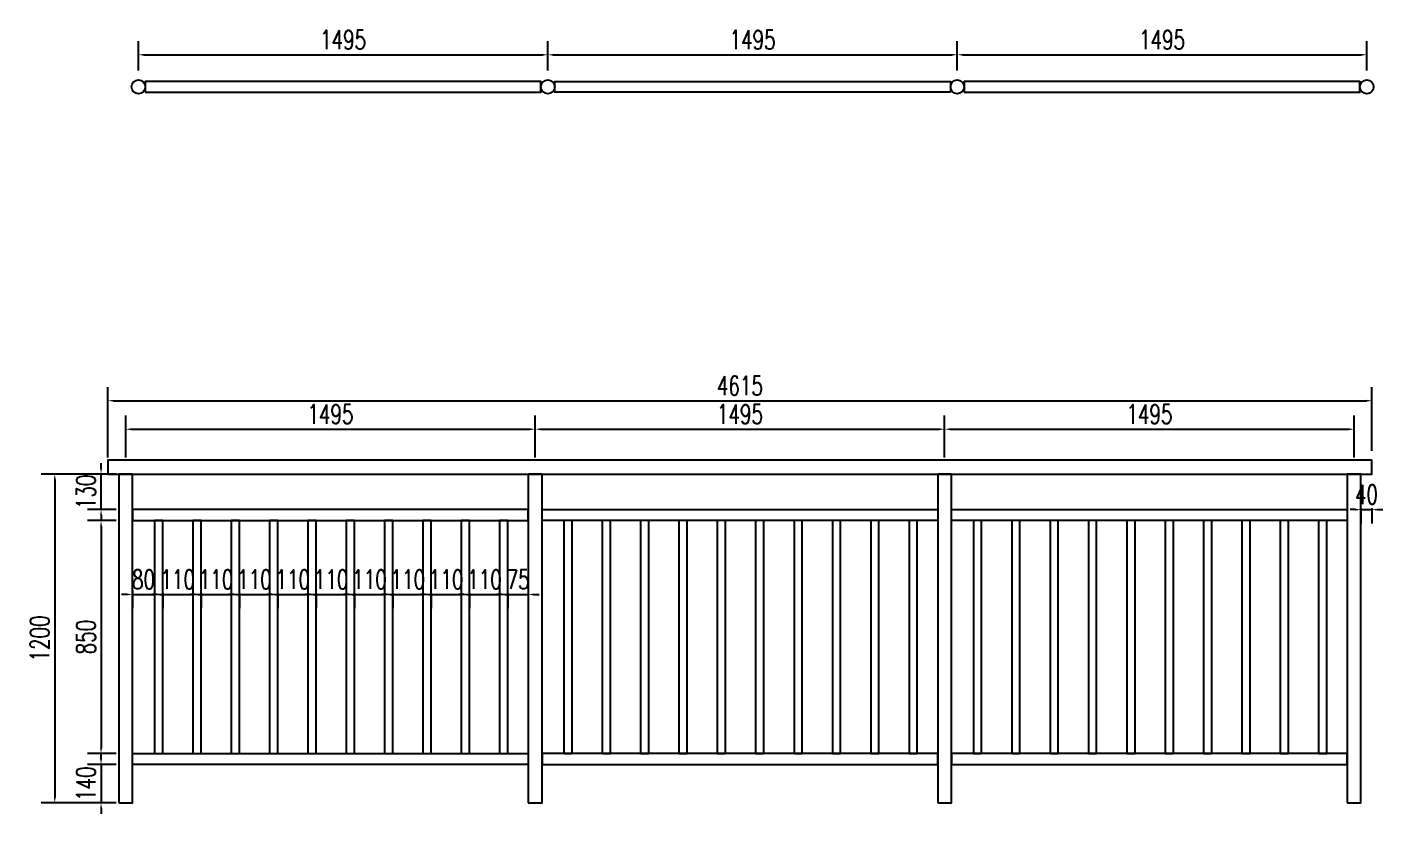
# Model space of a CAD drawing. Header units: millimetres. Extents: x -2430464 to 225692, y -180 to 1805330.
# Drawn here: x -1520941 to -1515991, y 614813 to 617683 of the extents above; entities that cross this region are included whole.
import ezdxf

# ---------------------------------------------------------------- set-up
doc = ezdxf.new("R2010")
doc.units = ezdxf.units.MM
doc.header["$LTSCALE"] = 1000
doc.layers.get('0').update_dxf_attribs({"linetype": 'CONTINUOUS'})
doc.layers.get('DEFPOINTS').update_dxf_attribs({"linetype": 'CONTINUOUS'})
for name, color, linetype in [('W-PLASTIC_RAILINGS塑木栏杆', 6, 'CONTINUOUS'), ('W-STEEL_FRAME钢架', 3, 'CONTINUOUS'), ('W-WOOD_FLOOR木地板', 30, 'CONTINUOUS'), ('景-通用-文字', 7, 'CONTINUOUS')]:
    doc.layers.add(name, color=color, linetype=linetype)
doc.styles.add('STANDARD_T3', font='simplex.shx', dxfattribs={"width": 0.7, "bigfont": 'gbcbig.shx'})
doc.dimstyles.new('W&&20', dxfattribs={"dimtxt": 70, "dimasz": 20, "dimexe": 50, "dimexo": 60, "dimgap": 20, "dimtad": 1, "dimdec": 0, "dimzin": 0, "dimdsep": 46, "dimtxsty": 'STANDARD_T3', "dimcen": 0.09, "dimclrd": 1, "dimclre": 1, "dimclrt": 7, "dimazin": 2, "dimtfac": 1, "dimtdec": 0, "dimtix": 1, "dimtmove": 2, "dimatfit": 3, "dimfxl": 0, "dimtolj": 1, "dimtzin": 0, "dimarcsym": 0})

# ---------------------------------------------------------------- blocks, each defined once
blk = doc.blocks.new('*D1376')
at = {"layer": 'DEFPOINTS', "color": 0, "transparency": 16777216}
for p in [(-1520645.6, 616052.8), (-1520839.6, 614852.8), (-1520605.6, 614852.8)]:
    blk.add_point(p, dxfattribs=at)
at = {"layer": 'W-WOOD_FLOOR木地板', "color": 1, "lineweight": -2, "transparency": 16777216}
for p, q in [((-1520705.6, 616052.8), (-1520889.6, 616052.8)), ((-1520839.6, 616032.8), (-1520839.6, 614872.8)), ((-1520665.6, 614852.8), (-1520889.6, 614852.8))]:
    blk.add_line(p, q, dxfattribs=at)
at = {"layer": 'W-WOOD_FLOOR木地板', "color": 1, "transparency": 16777216}
for points in [[(-1520843, 616032.8), (-1520836.3, 616032.8), (-1520839.6, 616052.8)], [(-1520843, 614872.8), (-1520836.3, 614872.8), (-1520839.6, 614852.8)]]:
    blk.add_solid(points, dxfattribs=at)
at = {"layer": 'W-WOOD_FLOOR木地板', "color": 7, "transparency": 16777216, "insert": (-1520894.6, 615452.8), "char_height": 70, "attachment_point": 5, "rotation": 90, "style": 'STANDARD_T3'}
blk.add_mtext('\\A1;1200', dxfattribs=at)
blk = doc.blocks.new('*D1363')
at = {"layer": 'DEFPOINTS', "color": 0, "transparency": 16777216}
for p in [(-1520555.6, 615882.8), (-1520670.6, 615032.8), (-1520555.6, 615032.8)]:
    blk.add_point(p, dxfattribs=at)
at = {"layer": 'W-WOOD_FLOOR木地板', "color": 1, "lineweight": -2, "transparency": 16777216}
for p, q in [((-1520615.6, 615882.8), (-1520720.6, 615882.8)), ((-1520670.6, 615862.8), (-1520670.6, 615052.8)), ((-1520615.6, 615032.8), (-1520720.6, 615032.8))]:
    blk.add_line(p, q, dxfattribs=at)
at = {"layer": 'W-WOOD_FLOOR木地板', "color": 1, "transparency": 16777216}
for points in [[(-1520674, 615862.8), (-1520667.3, 615862.8), (-1520670.6, 615882.8)], [(-1520674, 615052.8), (-1520667.3, 615052.8), (-1520670.6, 615032.8)]]:
    blk.add_solid(points, dxfattribs=at)
at = {"layer": 'W-WOOD_FLOOR木地板', "color": 7, "transparency": 16777216, "insert": (-1520725.6, 615457.8), "char_height": 70, "attachment_point": 5, "rotation": 90, "style": 'STANDARD_T3'}
blk.add_mtext('\\A1;850', dxfattribs=at)
blk = doc.blocks.new('*D1364')
at = {"layer": 'DEFPOINTS', "color": 0, "transparency": 16777216}
for p in [(-1520670.6, 616052.8), (-1520555.6, 616052.8), (-1520555.6, 615922.8)]:
    blk.add_point(p, dxfattribs=at)
at = {"layer": 'W-WOOD_FLOOR木地板', "color": 1, "lineweight": -2, "transparency": 16777216}
for p, q in [((-1520670.6, 616072.8), (-1520670.6, 616092.8)), ((-1520615.6, 616052.8), (-1520720.6, 616052.8)), ((-1520670.6, 615922.8), (-1520670.6, 616052.8)), ((-1520615.6, 615922.8), (-1520720.6, 615922.8)), ((-1520670.6, 615902.8), (-1520670.6, 615882.8))]:
    blk.add_line(p, q, dxfattribs=at)
at = {"layer": 'W-WOOD_FLOOR木地板', "color": 1, "transparency": 16777216}
for points in [[(-1520674, 616072.8), (-1520667.3, 616072.8), (-1520670.6, 616052.8)], [(-1520674, 615902.8), (-1520667.3, 615902.8), (-1520670.6, 615922.8)]]:
    blk.add_solid(points, dxfattribs=at)
at = {"layer": 'W-WOOD_FLOOR木地板', "color": 7, "transparency": 16777216, "insert": (-1520725.6, 615987.8), "char_height": 70, "attachment_point": 5, "rotation": 90, "style": 'STANDARD_T3'}
blk.add_mtext('\\A1;130', dxfattribs=at)
blk = doc.blocks.new('*D1377')
at = {"layer": 'DEFPOINTS', "color": 0, "transparency": 16777216}
for p in [(-1520555.6, 614992.8), (-1520670.6, 614852.8), (-1520555.6, 614852.8)]:
    blk.add_point(p, dxfattribs=at)
at = {"layer": 'W-WOOD_FLOOR木地板', "color": 1, "lineweight": -2, "transparency": 16777216}
for p, q in [((-1520670.6, 615012.8), (-1520670.6, 615032.8)), ((-1520615.6, 614992.8), (-1520720.6, 614992.8)), ((-1520670.6, 614992.8), (-1520670.6, 614852.8)), ((-1520615.6, 614852.8), (-1520720.6, 614852.8)), ((-1520670.6, 614832.8), (-1520670.6, 614812.8))]:
    blk.add_line(p, q, dxfattribs=at)
at = {"layer": 'W-WOOD_FLOOR木地板', "color": 1, "transparency": 16777216}
for points in [[(-1520673.9, 615012.8), (-1520667.2, 615012.8), (-1520670.6, 614992.8)], [(-1520673.9, 614832.8), (-1520667.2, 614832.8), (-1520670.6, 614852.8)]]:
    blk.add_solid(points, dxfattribs=at)
at = {"layer": 'W-WOOD_FLOOR木地板', "color": 7, "transparency": 16777216, "insert": (-1520725.6, 614922.8), "char_height": 70, "attachment_point": 5, "rotation": 90, "style": 'STANDARD_T3'}
blk.add_mtext('\\A1;140', dxfattribs=at)
blk = doc.blocks.new('*D1378')
at = {"layer": 'DEFPOINTS', "color": 0, "transparency": 16777216}
for p in [(-1519085.6, 616216.3), (-1520580.6, 616052.8), (-1519085.6, 616052.8)]:
    blk.add_point(p, dxfattribs=at)
at = {"layer": 'W-WOOD_FLOOR木地板', "color": 1, "lineweight": -2, "transparency": 16777216}
for p, q in [((-1520580.6, 616112.8), (-1520580.6, 616266.3)), ((-1519085.6, 616112.8), (-1519085.6, 616266.3)), ((-1520560.6, 616216.3), (-1519105.6, 616216.3))]:
    blk.add_line(p, q, dxfattribs=at)
at = {"layer": 'W-WOOD_FLOOR木地板', "color": 1, "transparency": 16777216}
for points in [[(-1520560.6, 616219.6), (-1520560.6, 616212.9), (-1520580.6, 616216.3)], [(-1519105.6, 616219.6), (-1519105.6, 616212.9), (-1519085.6, 616216.3)]]:
    blk.add_solid(points, dxfattribs=at)
at = {"layer": 'W-WOOD_FLOOR木地板', "color": 7, "transparency": 16777216, "insert": (-1519833.1, 616271.3), "char_height": 70, "attachment_point": 5, "style": 'STANDARD_T3'}
blk.add_mtext('\\A1;1495', dxfattribs=at)
blk = doc.blocks.new('*D1379')
at = {"layer": 'DEFPOINTS', "color": 0, "transparency": 16777216}
for p in [(-1517590.6, 616216.3), (-1519085.6, 616052.8), (-1517590.6, 616052.8)]:
    blk.add_point(p, dxfattribs=at)
at = {"layer": 'W-WOOD_FLOOR木地板', "color": 1, "lineweight": -2, "transparency": 16777216}
for p, q in [((-1519085.6, 616112.8), (-1519085.6, 616266.3)), ((-1517590.6, 616112.8), (-1517590.6, 616266.3)), ((-1519065.6, 616216.3), (-1517610.6, 616216.3))]:
    blk.add_line(p, q, dxfattribs=at)
at = {"layer": 'W-WOOD_FLOOR木地板', "color": 1, "transparency": 16777216}
for points in [[(-1519065.6, 616219.6), (-1519065.6, 616212.9), (-1519085.6, 616216.3)], [(-1517610.6, 616219.6), (-1517610.6, 616212.9), (-1517590.6, 616216.3)]]:
    blk.add_solid(points, dxfattribs=at)
at = {"layer": 'W-WOOD_FLOOR木地板', "color": 7, "transparency": 16777216, "insert": (-1518338.1, 616271.3), "char_height": 70, "attachment_point": 5, "style": 'STANDARD_T3'}
blk.add_mtext('\\A1;1495', dxfattribs=at)
blk = doc.blocks.new('*D1380')
at = {"layer": 'DEFPOINTS', "color": 0, "transparency": 16777216}
for p in [(-1516095.6, 616216.3), (-1517590.6, 616052.8), (-1516095.6, 616052.8)]:
    blk.add_point(p, dxfattribs=at)
at = {"layer": 'W-WOOD_FLOOR木地板', "color": 1, "lineweight": -2, "transparency": 16777216}
for p, q in [((-1517590.6, 616112.8), (-1517590.6, 616266.3)), ((-1516095.6, 616112.8), (-1516095.6, 616266.3)), ((-1517570.6, 616216.3), (-1516115.6, 616216.3))]:
    blk.add_line(p, q, dxfattribs=at)
at = {"layer": 'W-WOOD_FLOOR木地板', "color": 1, "transparency": 16777216}
for points in [[(-1517570.6, 616219.6), (-1517570.6, 616212.9), (-1517590.6, 616216.3)], [(-1516115.6, 616219.6), (-1516115.6, 616212.9), (-1516095.6, 616216.3)]]:
    blk.add_solid(points, dxfattribs=at)
at = {"layer": 'W-WOOD_FLOOR木地板', "color": 7, "transparency": 16777216, "insert": (-1516843.1, 616271.3), "char_height": 70, "attachment_point": 5, "style": 'STANDARD_T3'}
blk.add_mtext('\\A1;1495', dxfattribs=at)
blk = doc.blocks.new('*U1361')
at = {"layer": 'W-PLASTIC_RAILINGS塑木栏杆'}
blk.add_lwpolyline([(-15, -420), (15, -420), (15, 430), (-15, 430)], close=True, dxfattribs=at)
blk = doc.blocks.new('*U1362')
at = {"layer": 'W-PLASTIC_RAILINGS塑木栏杆', "color": 0, "linetype": 'ByBlock', "lineweight": -2, "transparency": 16777216}
for p in [(0, 0), (140, 0), (280, 0), (420, 0), (560, 0), (700, 0), (840, 0), (980, 0), (1120, 0), (1260, 0)]:
    blk.add_blockref('*U1361', p, dxfattribs=at)
blk = doc.blocks.new('*D1365')
at = {"layer": 'DEFPOINTS', "color": 0, "transparency": 16777216}
for p in [(-1520555.6, 615690.3), (-1520475.6, 615690.3), (-1520475.6, 615613.3)]:
    blk.add_point(p, dxfattribs=at)
at = {"layer": 'W-WOOD_FLOOR木地板', "color": 1, "lineweight": -2, "transparency": 16777216}
for p, q in [((-1520555.6, 615630.3), (-1520555.6, 615563.3)), ((-1520475.6, 615630.3), (-1520475.6, 615563.3)), ((-1520575.6, 615613.3), (-1520595.6, 615613.3)), ((-1520555.6, 615613.3), (-1520475.6, 615613.3)), ((-1520455.6, 615613.3), (-1520435.6, 615613.3))]:
    blk.add_line(p, q, dxfattribs=at)
at = {"layer": 'W-WOOD_FLOOR木地板', "color": 1, "transparency": 16777216}
for points in [[(-1520575.6, 615616.6), (-1520575.6, 615609.9), (-1520555.6, 615613.3)], [(-1520455.6, 615616.6), (-1520455.6, 615609.9), (-1520475.6, 615613.3)]]:
    blk.add_solid(points, dxfattribs=at)
at = {"layer": 'W-WOOD_FLOOR木地板', "color": 7, "transparency": 16777216, "insert": (-1520515.6, 615668.3), "char_height": 70, "attachment_point": 5, "style": 'STANDARD_T3'}
blk.add_mtext('\\A1;80', dxfattribs=at)
blk = doc.blocks.new('*D1366')
at = {"layer": 'DEFPOINTS', "color": 0, "transparency": 16777216}
for p in [(-1519605.6, 615737.2), (-1519495.6, 615737.2), (-1519495.6, 615613.3)]:
    blk.add_point(p, dxfattribs=at)
at = {"layer": '景-通用-文字', "color": 1, "lineweight": -2, "transparency": 16777216}
for p, q in [((-1519625.6, 615613.3), (-1519645.6, 615613.3)), ((-1519605.6, 615618.3), (-1519605.6, 615563.3)), ((-1519605.6, 615613.3), (-1519495.6, 615613.3)), ((-1519495.6, 615618.3), (-1519495.6, 615563.3)), ((-1519475.6, 615613.3), (-1519455.6, 615613.3))]:
    blk.add_line(p, q, dxfattribs=at)
at = {"layer": '景-通用-文字', "color": 1, "transparency": 16777216}
for points in [[(-1519625.6, 615616.6), (-1519625.6, 615609.9), (-1519605.6, 615613.3)], [(-1519475.6, 615616.6), (-1519475.6, 615609.9), (-1519495.6, 615613.3)]]:
    blk.add_solid(points, dxfattribs=at)
at = {"layer": '景-通用-文字', "color": 7, "transparency": 16777216, "insert": (-1519550.6, 615668.3), "char_height": 70, "attachment_point": 5, "style": 'STANDARD_T3'}
blk.add_mtext('\\A1;110', dxfattribs=at)
blk = doc.blocks.new('*D1367')
at = {"layer": 'DEFPOINTS', "color": 0, "transparency": 16777216}
for p in [(-1519325.6, 615737.2), (-1519215.6, 615737.2), (-1519215.6, 615613.3)]:
    blk.add_point(p, dxfattribs=at)
at = {"layer": '景-通用-文字', "color": 1, "lineweight": -2, "transparency": 16777216}
for p, q in [((-1519345.6, 615613.3), (-1519365.6, 615613.3)), ((-1519325.6, 615618.3), (-1519325.6, 615563.3)), ((-1519325.6, 615613.3), (-1519215.6, 615613.3)), ((-1519215.6, 615618.3), (-1519215.6, 615563.3)), ((-1519195.6, 615613.3), (-1519175.6, 615613.3))]:
    blk.add_line(p, q, dxfattribs=at)
at = {"layer": '景-通用-文字', "color": 1, "transparency": 16777216}
for points in [[(-1519345.6, 615616.6), (-1519345.6, 615609.9), (-1519325.6, 615613.3)], [(-1519195.6, 615616.6), (-1519195.6, 615609.9), (-1519215.6, 615613.3)]]:
    blk.add_solid(points, dxfattribs=at)
at = {"layer": '景-通用-文字', "color": 7, "transparency": 16777216, "insert": (-1519270.6, 615668.3), "char_height": 70, "attachment_point": 5, "style": 'STANDARD_T3'}
blk.add_mtext('\\A1;110', dxfattribs=at)
blk = doc.blocks.new('*D1368')
at = {"layer": 'DEFPOINTS', "color": 0, "transparency": 16777216}
for p in [(-1519185.6, 615737.2), (-1519110.6, 615737.2), (-1519110.6, 615613.3)]:
    blk.add_point(p, dxfattribs=at)
at = {"layer": '景-通用-文字', "color": 1, "lineweight": -2, "transparency": 16777216}
for p, q in [((-1519205.6, 615613.3), (-1519225.6, 615613.3)), ((-1519185.6, 615618.3), (-1519185.6, 615563.3)), ((-1519185.6, 615613.3), (-1519110.6, 615613.3)), ((-1519110.6, 615618.3), (-1519110.6, 615563.3)), ((-1519090.6, 615613.3), (-1519070.6, 615613.3))]:
    blk.add_line(p, q, dxfattribs=at)
at = {"layer": '景-通用-文字', "color": 1, "transparency": 16777216}
for points in [[(-1519205.6, 615616.6), (-1519205.6, 615609.9), (-1519185.6, 615613.3)], [(-1519090.6, 615616.6), (-1519090.6, 615609.9), (-1519110.6, 615613.3)]]:
    blk.add_solid(points, dxfattribs=at)
at = {"layer": '景-通用-文字', "color": 7, "transparency": 16777216, "insert": (-1519148.1, 615668.3), "char_height": 70, "attachment_point": 5, "style": 'STANDARD_T3'}
blk.add_mtext('\\A1;75', dxfattribs=at)
blk = doc.blocks.new('*D1369')
at = {"layer": 'DEFPOINTS', "color": 0, "transparency": 16777216}
for p in [(-1519465.6, 615737.2), (-1519355.6, 615737.2), (-1519355.6, 615613.3)]:
    blk.add_point(p, dxfattribs=at)
at = {"layer": '景-通用-文字', "color": 1, "lineweight": -2, "transparency": 16777216}
for p, q in [((-1519485.6, 615613.3), (-1519505.6, 615613.3)), ((-1519465.6, 615618.3), (-1519465.6, 615563.3)), ((-1519465.6, 615613.3), (-1519355.6, 615613.3)), ((-1519355.6, 615618.3), (-1519355.6, 615563.3)), ((-1519335.6, 615613.3), (-1519315.6, 615613.3))]:
    blk.add_line(p, q, dxfattribs=at)
at = {"layer": '景-通用-文字', "color": 1, "transparency": 16777216}
for points in [[(-1519485.6, 615616.6), (-1519485.6, 615609.9), (-1519465.6, 615613.3)], [(-1519335.6, 615616.6), (-1519335.6, 615609.9), (-1519355.6, 615613.3)]]:
    blk.add_solid(points, dxfattribs=at)
at = {"layer": '景-通用-文字', "color": 7, "transparency": 16777216, "insert": (-1519410.6, 615668.3), "char_height": 70, "attachment_point": 5, "style": 'STANDARD_T3'}
blk.add_mtext('\\A1;110', dxfattribs=at)
blk = doc.blocks.new('*D1370')
at = {"layer": 'DEFPOINTS', "color": 0, "transparency": 16777216}
for p in [(-1519745.6, 615737.2), (-1519635.6, 615737.2), (-1519635.6, 615613.3)]:
    blk.add_point(p, dxfattribs=at)
at = {"layer": '景-通用-文字', "color": 1, "lineweight": -2, "transparency": 16777216}
for p, q in [((-1519765.6, 615613.3), (-1519785.6, 615613.3)), ((-1519745.6, 615618.3), (-1519745.6, 615563.3)), ((-1519745.6, 615613.3), (-1519635.6, 615613.3)), ((-1519635.6, 615618.3), (-1519635.6, 615563.3)), ((-1519615.6, 615613.3), (-1519595.6, 615613.3))]:
    blk.add_line(p, q, dxfattribs=at)
at = {"layer": '景-通用-文字', "color": 1, "transparency": 16777216}
for points in [[(-1519765.6, 615616.6), (-1519765.6, 615609.9), (-1519745.6, 615613.3)], [(-1519615.6, 615616.6), (-1519615.6, 615609.9), (-1519635.6, 615613.3)]]:
    blk.add_solid(points, dxfattribs=at)
at = {"layer": '景-通用-文字', "color": 7, "transparency": 16777216, "insert": (-1519690.6, 615668.3), "char_height": 70, "attachment_point": 5, "style": 'STANDARD_T3'}
blk.add_mtext('\\A1;110', dxfattribs=at)
blk = doc.blocks.new('*D1371')
at = {"layer": 'DEFPOINTS', "color": 0, "transparency": 16777216}
for p in [(-1519885.6, 615737.2), (-1519775.6, 615737.2), (-1519775.6, 615613.3)]:
    blk.add_point(p, dxfattribs=at)
at = {"layer": '景-通用-文字', "color": 1, "lineweight": -2, "transparency": 16777216}
for p, q in [((-1519905.6, 615613.3), (-1519925.6, 615613.3)), ((-1519885.6, 615618.3), (-1519885.6, 615563.3)), ((-1519885.6, 615613.3), (-1519775.6, 615613.3)), ((-1519775.6, 615618.3), (-1519775.6, 615563.3)), ((-1519755.6, 615613.3), (-1519735.6, 615613.3))]:
    blk.add_line(p, q, dxfattribs=at)
at = {"layer": '景-通用-文字', "color": 1, "transparency": 16777216}
for points in [[(-1519905.6, 615616.6), (-1519905.6, 615609.9), (-1519885.6, 615613.3)], [(-1519755.6, 615616.6), (-1519755.6, 615609.9), (-1519775.6, 615613.3)]]:
    blk.add_solid(points, dxfattribs=at)
at = {"layer": '景-通用-文字', "color": 7, "transparency": 16777216, "insert": (-1519830.6, 615668.3), "char_height": 70, "attachment_point": 5, "style": 'STANDARD_T3'}
blk.add_mtext('\\A1;110', dxfattribs=at)
blk = doc.blocks.new('*D1372')
at = {"layer": 'DEFPOINTS', "color": 0, "transparency": 16777216}
for p in [(-1520025.6, 615737.2), (-1519915.6, 615737.2), (-1519915.6, 615613.3)]:
    blk.add_point(p, dxfattribs=at)
at = {"layer": '景-通用-文字', "color": 1, "lineweight": -2, "transparency": 16777216}
for p, q in [((-1520045.6, 615613.3), (-1520065.6, 615613.3)), ((-1520025.6, 615618.3), (-1520025.6, 615563.3)), ((-1520025.6, 615613.3), (-1519915.6, 615613.3)), ((-1519915.6, 615618.3), (-1519915.6, 615563.3)), ((-1519895.6, 615613.3), (-1519875.6, 615613.3))]:
    blk.add_line(p, q, dxfattribs=at)
at = {"layer": '景-通用-文字', "color": 1, "transparency": 16777216}
for points in [[(-1520045.6, 615616.6), (-1520045.6, 615609.9), (-1520025.6, 615613.3)], [(-1519895.6, 615616.6), (-1519895.6, 615609.9), (-1519915.6, 615613.3)]]:
    blk.add_solid(points, dxfattribs=at)
at = {"layer": '景-通用-文字', "color": 7, "transparency": 16777216, "insert": (-1519970.6, 615668.3), "char_height": 70, "attachment_point": 5, "style": 'STANDARD_T3'}
blk.add_mtext('\\A1;110', dxfattribs=at)
blk = doc.blocks.new('*D1373')
at = {"layer": 'DEFPOINTS', "color": 0, "transparency": 16777216}
for p in [(-1520165.6, 615737.2), (-1520055.6, 615737.2), (-1520055.6, 615613.3)]:
    blk.add_point(p, dxfattribs=at)
at = {"layer": '景-通用-文字', "color": 1, "lineweight": -2, "transparency": 16777216}
for p, q in [((-1520185.6, 615613.3), (-1520205.6, 615613.3)), ((-1520165.6, 615618.3), (-1520165.6, 615563.3)), ((-1520165.6, 615613.3), (-1520055.6, 615613.3)), ((-1520055.6, 615618.3), (-1520055.6, 615563.3)), ((-1520035.6, 615613.3), (-1520015.6, 615613.3))]:
    blk.add_line(p, q, dxfattribs=at)
at = {"layer": '景-通用-文字', "color": 1, "transparency": 16777216}
for points in [[(-1520185.6, 615616.6), (-1520185.6, 615609.9), (-1520165.6, 615613.3)], [(-1520035.6, 615616.6), (-1520035.6, 615609.9), (-1520055.6, 615613.3)]]:
    blk.add_solid(points, dxfattribs=at)
at = {"layer": '景-通用-文字', "color": 7, "transparency": 16777216, "insert": (-1520110.6, 615668.3), "char_height": 70, "attachment_point": 5, "style": 'STANDARD_T3'}
blk.add_mtext('\\A1;110', dxfattribs=at)
blk = doc.blocks.new('*D1374')
at = {"layer": 'DEFPOINTS', "color": 0, "transparency": 16777216}
for p in [(-1520305.6, 615737.2), (-1520195.6, 615737.2), (-1520195.6, 615613.3)]:
    blk.add_point(p, dxfattribs=at)
at = {"layer": '景-通用-文字', "color": 1, "lineweight": -2, "transparency": 16777216}
for p, q in [((-1520325.6, 615613.3), (-1520345.6, 615613.3)), ((-1520305.6, 615618.3), (-1520305.6, 615563.3)), ((-1520305.6, 615613.3), (-1520195.6, 615613.3)), ((-1520195.6, 615618.3), (-1520195.6, 615563.3)), ((-1520175.6, 615613.3), (-1520155.6, 615613.3))]:
    blk.add_line(p, q, dxfattribs=at)
at = {"layer": '景-通用-文字', "color": 1, "transparency": 16777216}
for points in [[(-1520325.6, 615616.6), (-1520325.6, 615609.9), (-1520305.6, 615613.3)], [(-1520175.6, 615616.6), (-1520175.6, 615609.9), (-1520195.6, 615613.3)]]:
    blk.add_solid(points, dxfattribs=at)
at = {"layer": '景-通用-文字', "color": 7, "transparency": 16777216, "insert": (-1520250.6, 615668.3), "char_height": 70, "attachment_point": 5, "style": 'STANDARD_T3'}
blk.add_mtext('\\A1;110', dxfattribs=at)
blk = doc.blocks.new('*D1375')
at = {"layer": 'DEFPOINTS', "color": 0, "transparency": 16777216}
for p in [(-1520445.6, 615737.2), (-1520335.6, 615737.2), (-1520335.6, 615613.3)]:
    blk.add_point(p, dxfattribs=at)
at = {"layer": '景-通用-文字', "color": 1, "lineweight": -2, "transparency": 16777216}
for p, q in [((-1520465.6, 615613.3), (-1520485.6, 615613.3)), ((-1520445.6, 615618.3), (-1520445.6, 615563.3)), ((-1520445.6, 615613.3), (-1520335.6, 615613.3)), ((-1520335.6, 615618.3), (-1520335.6, 615563.3)), ((-1520315.6, 615613.3), (-1520295.6, 615613.3))]:
    blk.add_line(p, q, dxfattribs=at)
at = {"layer": '景-通用-文字', "color": 1, "transparency": 16777216}
for points in [[(-1520465.6, 615616.6), (-1520465.6, 615609.9), (-1520445.6, 615613.3)], [(-1520315.6, 615616.6), (-1520315.6, 615609.9), (-1520335.6, 615613.3)]]:
    blk.add_solid(points, dxfattribs=at)
at = {"layer": '景-通用-文字', "color": 7, "transparency": 16777216, "insert": (-1520390.6, 615668.3), "char_height": 70, "attachment_point": 5, "style": 'STANDARD_T3'}
blk.add_mtext('\\A1;110', dxfattribs=at)
blk = doc.blocks.new('*U1357')
at = {"layer": 'W-PLASTIC_RAILINGS塑木栏杆'}
blk.add_lwpolyline([(-15, -420), (15, -420), (15, 430), (-15, 430)], close=True, dxfattribs=at)
blk = doc.blocks.new('*U1358')
at = {"layer": 'W-PLASTIC_RAILINGS塑木栏杆', "color": 0, "linetype": 'ByBlock', "lineweight": -2, "transparency": 16777216}
for p in [(0, 0), (140, 0), (280, 0), (420, 0), (560, 0), (700, 0), (840, 0), (980, 0), (1120, 0), (1260, 0)]:
    blk.add_blockref('*U1357', p, dxfattribs=at)
blk = doc.blocks.new('*U1359')
at = {"layer": 'W-PLASTIC_RAILINGS塑木栏杆'}
blk.add_lwpolyline([(-15, -420), (15, -420), (15, 430), (-15, 430)], close=True, dxfattribs=at)
blk = doc.blocks.new('*U1360')
at = {"layer": 'W-PLASTIC_RAILINGS塑木栏杆', "color": 0, "linetype": 'ByBlock', "lineweight": -2, "transparency": 16777216}
for p in [(0, 0), (140, 0), (280, 0), (420, 0), (560, 0), (700, 0), (840, 0), (980, 0), (1120, 0), (1260, 0)]:
    blk.add_blockref('*U1359', p, dxfattribs=at)
blk = doc.blocks.new('*D2124')
at = {"color": 1, "lineweight": -2, "transparency": 16777216}
for p, q in [((-1516090.6, 615922.8), (-1516110.6, 615922.8)), ((-1516070.6, 615927.8), (-1516070.6, 615872.8)), ((-1516070.6, 615922.8), (-1516030.6, 615922.8)), ((-1516030.6, 615927.8), (-1516030.6, 615872.8)), ((-1516010.6, 615922.8), (-1515990.6, 615922.8))]:
    blk.add_line(p, q, dxfattribs=at)
at = {"color": 1, "transparency": 16777216}
for points in [[(-1516090.6, 615926.1), (-1516090.6, 615919.4), (-1516070.6, 615922.8)], [(-1516010.6, 615926.1), (-1516010.6, 615919.4), (-1516030.6, 615922.8)]]:
    blk.add_solid(points, dxfattribs=at)
at = {"layer": 'DEFPOINTS', "color": 0, "transparency": 16777216}
for p in [(-1516070.6, 616052.8), (-1516030.6, 616052.8), (-1516030.6, 615922.8)]:
    blk.add_point(p, dxfattribs=at)
at = {"color": 7, "transparency": 16777216, "insert": (-1516050.6, 615977.8), "char_height": 70, "attachment_point": 5, "style": 'STANDARD_T3'}
blk.add_mtext('\\A1;40', dxfattribs=at)
blk = doc.blocks.new('*D2125')
at = {"layer": 'DEFPOINTS', "color": 0, "transparency": 16777216}
for p in [(-1516030.6, 616320.2), (-1516030.6, 616077.8), (-1520645.6, 616052.8)]:
    blk.add_point(p, dxfattribs=at)
at = {"layer": 'W-WOOD_FLOOR木地板', "color": 1, "lineweight": -2, "transparency": 16777216}
for p, q in [((-1520645.6, 616112.8), (-1520645.6, 616370.2)), ((-1516030.6, 616137.8), (-1516030.6, 616370.2)), ((-1520625.6, 616320.2), (-1516050.6, 616320.2))]:
    blk.add_line(p, q, dxfattribs=at)
at = {"layer": 'W-WOOD_FLOOR木地板', "color": 1, "transparency": 16777216}
for points in [[(-1520625.6, 616323.6), (-1520625.6, 616316.9), (-1520645.6, 616320.2)], [(-1516050.6, 616323.6), (-1516050.6, 616316.9), (-1516030.6, 616320.2)]]:
    blk.add_solid(points, dxfattribs=at)
at = {"layer": 'W-WOOD_FLOOR木地板', "color": 7, "transparency": 16777216, "insert": (-1518338.1, 616375.2), "char_height": 70, "attachment_point": 5, "style": 'STANDARD_T3'}
blk.add_mtext('\\A1;4615', dxfattribs=at)
blk = doc.blocks.new('*D2242')
at = {"layer": 'DEFPOINTS', "color": 0, "transparency": 16777216}
for p in [(-1519039.4, 617582.5), (-1520534.4, 617465.6), (-1519039.4, 617465.6)]:
    blk.add_point(p, dxfattribs=at)
at = {"layer": 'W-STEEL_FRAME钢架', "color": 1, "lineweight": -2, "transparency": 16777216}
for p, q in [((-1520534.4, 617525.6), (-1520534.4, 617632.5)), ((-1519039.4, 617525.6), (-1519039.4, 617632.5)), ((-1520514.4, 617582.5), (-1519059.4, 617582.5))]:
    blk.add_line(p, q, dxfattribs=at)
at = {"layer": 'W-STEEL_FRAME钢架', "color": 1, "transparency": 16777216}
for points in [[(-1520514.4, 617585.8), (-1520514.4, 617579.2), (-1520534.4, 617582.5)], [(-1519059.4, 617585.8), (-1519059.4, 617579.2), (-1519039.4, 617582.5)]]:
    blk.add_solid(points, dxfattribs=at)
at = {"layer": 'W-STEEL_FRAME钢架', "color": 7, "transparency": 16777216, "insert": (-1519786.9, 617637.5), "char_height": 70, "attachment_point": 5, "style": 'STANDARD_T3'}
blk.add_mtext('\\A1;1495', dxfattribs=at)
blk = doc.blocks.new('*D2243')
at = {"layer": 'DEFPOINTS', "color": 0, "transparency": 16777216}
for p in [(-1517544.4, 617582.5), (-1519039.4, 617465.6), (-1517544.4, 617465.6)]:
    blk.add_point(p, dxfattribs=at)
at = {"layer": 'W-STEEL_FRAME钢架', "color": 1, "lineweight": -2, "transparency": 16777216}
for p, q in [((-1519039.4, 617525.6), (-1519039.4, 617632.5)), ((-1517544.4, 617525.6), (-1517544.4, 617632.5)), ((-1519019.4, 617582.5), (-1517564.4, 617582.5))]:
    blk.add_line(p, q, dxfattribs=at)
at = {"layer": 'W-STEEL_FRAME钢架', "color": 1, "transparency": 16777216}
for points in [[(-1519019.4, 617585.8), (-1519019.4, 617579.2), (-1519039.4, 617582.5)], [(-1517564.4, 617585.8), (-1517564.4, 617579.2), (-1517544.4, 617582.5)]]:
    blk.add_solid(points, dxfattribs=at)
at = {"layer": 'W-STEEL_FRAME钢架', "color": 7, "transparency": 16777216, "insert": (-1518291.9, 617637.5), "char_height": 70, "attachment_point": 5, "style": 'STANDARD_T3'}
blk.add_mtext('\\A1;1495', dxfattribs=at)
blk = doc.blocks.new('*D2244')
at = {"layer": 'DEFPOINTS', "color": 0, "transparency": 16777216}
for p in [(-1516049.4, 617582.5), (-1517544.4, 617465.6), (-1516049.4, 617465.6)]:
    blk.add_point(p, dxfattribs=at)
at = {"layer": 'W-STEEL_FRAME钢架', "color": 1, "lineweight": -2, "transparency": 16777216}
for p, q in [((-1517544.4, 617525.6), (-1517544.4, 617632.5)), ((-1516049.4, 617525.6), (-1516049.4, 617632.5)), ((-1517524.4, 617582.5), (-1516069.4, 617582.5))]:
    blk.add_line(p, q, dxfattribs=at)
at = {"layer": 'W-STEEL_FRAME钢架', "color": 1, "transparency": 16777216}
for points in [[(-1517524.4, 617585.8), (-1517524.4, 617579.2), (-1517544.4, 617582.5)], [(-1516069.4, 617585.8), (-1516069.4, 617579.2), (-1516049.4, 617582.5)]]:
    blk.add_solid(points, dxfattribs=at)
at = {"layer": 'W-STEEL_FRAME钢架', "color": 7, "transparency": 16777216, "insert": (-1516796.9, 617637.5), "char_height": 70, "attachment_point": 5, "style": 'STANDARD_T3'}
blk.add_mtext('\\A1;1495', dxfattribs=at)

msp = doc.modelspace()

# ---------------------------------------------------------------- linework, layer by layer
at = {"layer": 'W-PLASTIC_RAILINGS塑木栏杆'}
for points in [[(-1520509.39, 617445.6), (-1519064.39, 617445.6), (-1519064.39, 617485.6), (-1520509.39, 617485.6)], [(-1517569.39, 617445.6), (-1519014.39, 617445.6), (-1519014.39, 617485.6), (-1517569.39, 617485.6)], [(-1517519.39, 617445.6), (-1516074.39, 617445.6), (-1516074.39, 617485.6), (-1517519.39, 617485.6)], [(-1520645.62, 616052.76), (-1516030.62, 616052.76), (-1516030.62, 616102.76), (-1520645.62, 616102.76)], [(-1520605.62, 614852.76), (-1520555.62, 614852.76), (-1520555.62, 616052.76), (-1520605.62, 616052.76)], [(-1519110.62, 614852.76), (-1519060.62, 614852.76), (-1519060.62, 616052.76), (-1519110.62, 616052.76)], [(-1517615.62, 614852.76), (-1517565.62, 614852.76), (-1517565.62, 616052.76), (-1517615.62, 616052.76)], [(-1516120.62, 614852.76), (-1516070.62, 614852.76), (-1516070.62, 616052.76), (-1516120.62, 616052.76)], [(-1520555.62, 615882.76), (-1519110.62, 615882.76), (-1519110.62, 615922.76), (-1520555.62, 615922.76)], [(-1517615.62, 615882.76), (-1519060.62, 615882.76), (-1519060.62, 615922.76), (-1517615.62, 615922.76)], [(-1516120.62, 615882.76), (-1517565.62, 615882.76), (-1517565.62, 615922.76), (-1516120.62, 615922.76)], [(-1520555.62, 615032.76), (-1519110.62, 615032.76), (-1519110.62, 614992.76), (-1520555.62, 614992.76)], [(-1517615.62, 615032.76), (-1519060.62, 615032.76), (-1519060.62, 614992.76), (-1517615.62, 614992.76)], [(-1516120.62, 615032.76), (-1517565.62, 615032.76), (-1517565.62, 614992.76), (-1516120.62, 614992.76)]]:
    msp.add_lwpolyline(points, close=True, dxfattribs=at)
for centre in [(-1520534.39, 617465.6), (-1519039.39, 617465.6), (-1517544.39, 617465.6), (-1516049.39, 617465.6)]:
    msp.add_circle(centre, 25, dxfattribs=at)

# ---------------------------------------------------------------- block references
for name, p in [('*U1362', (-1520460.62, 615452.76)), ('*U1358', (-1518965.62, 615452.76)), ('*U1360', (-1517470.62, 615452.76))]:
    msp.add_blockref(name, p, dxfattribs=at)

# ---------------------------------------------------------------- dimensions: what is measured, and where the dimension line sits
at = {"color": 1}
dim = msp.add_linear_dim(base=(-1516030.62, 615922.76), p1=(-1516070.62, 616052.76), p2=(-1516030.62, 616052.76), dimstyle='W&&20', override={"dimfxl": 5, "dimfxlon": 1, "dimarcsym": 2}, dxfattribs=at)
dim.commit()
dim.dimension.update_dxf_attribs({"geometry": '*D2124', "text_midpoint": (-1516050.62, 615977.76)})
at = {"layer": 'W-STEEL_FRAME钢架'}
for base, p1, p2, picture, middle in [((-1519039.39, 617582.49), (-1520534.39, 617465.6), (-1519039.39, 617465.6), '*D2242', (-1519786.89, 617637.49)), ((-1517544.39, 617582.49), (-1519039.39, 617465.6), (-1517544.39, 617465.6), '*D2243', (-1518291.89, 617637.49)), ((-1516049.39, 617582.49), (-1517544.39, 617465.6), (-1516049.39, 617465.6), '*D2244', (-1516796.89, 617637.49))]:
    dim = msp.add_linear_dim(base=base, p1=p1, p2=p2, dimstyle='W&&20', dxfattribs=at)
    dim.commit()
    dim.dimension.update_dxf_attribs({"geometry": picture, "text_midpoint": middle})
at = {"layer": 'W-WOOD_FLOOR木地板'}
for base, p1, p2, picture, middle in [((-1516030.62, 616320.23), (-1520645.62, 616052.76), (-1516030.62, 616077.76), '*D2125', (-1518338.12, 616375.23)), ((-1519085.62, 616216.26), (-1520580.62, 616052.76), (-1519085.62, 616052.76), '*D1378', (-1519833.12, 616271.26)), ((-1517590.62, 616216.26), (-1519085.62, 616052.76), (-1517590.62, 616052.76), '*D1379', (-1518338.12, 616271.26)), ((-1516095.62, 616216.26), (-1517590.62, 616052.76), (-1516095.62, 616052.76), '*D1380', (-1516843.12, 616271.26)), ((-1520475.62, 615613.26), (-1520555.62, 615690.26), (-1520475.62, 615690.26), '*D1365', (-1520515.62, 615668.26))]:
    dim = msp.add_linear_dim(base=base, p1=p1, p2=p2, dimstyle='W&&20', dxfattribs=at)
    dim.commit()
    dim.dimension.update_dxf_attribs({"geometry": picture, "text_midpoint": middle})
for base, p1, p2, picture, middle in [((-1520670.62, 616052.76), (-1520555.62, 615922.76), (-1520555.62, 616052.76), '*D1364', (-1520725.62, 615987.76)), ((-1520839.62, 614852.76), (-1520645.62, 616052.76), (-1520605.62, 614852.76), '*D1376', (-1520894.62, 615452.76)), ((-1520670.62, 615032.76), (-1520555.62, 615882.76), (-1520555.62, 615032.76), '*D1363', (-1520725.62, 615457.76)), ((-1520670.55, 614852.76), (-1520555.62, 614992.76), (-1520555.62, 614852.76), '*D1377', (-1520725.55, 614922.76))]:
    dim = msp.add_linear_dim(base=base, p1=p1, p2=p2, angle=90, dimstyle='W&&20', dxfattribs=at)
    dim.commit()
    dim.dimension.update_dxf_attribs({"geometry": picture, "text_midpoint": middle})
at = {"layer": '景-通用-文字', "color": 3}
for base, p1, p2, picture, middle in [((-1520335.62, 615613.26), (-1520445.62, 615737.17), (-1520335.62, 615737.17), '*D1375', (-1520390.62, 615668.26)), ((-1520195.62, 615613.26), (-1520305.62, 615737.17), (-1520195.62, 615737.17), '*D1374', (-1520250.62, 615668.26)), ((-1520055.62, 615613.26), (-1520165.62, 615737.17), (-1520055.62, 615737.17), '*D1373', (-1520110.62, 615668.26)), ((-1519915.62, 615613.26), (-1520025.62, 615737.17), (-1519915.62, 615737.17), '*D1372', (-1519970.62, 615668.26)), ((-1519775.62, 615613.26), (-1519885.62, 615737.17), (-1519775.62, 615737.17), '*D1371', (-1519830.62, 615668.26)), ((-1519635.62, 615613.26), (-1519745.62, 615737.17), (-1519635.62, 615737.17), '*D1370', (-1519690.62, 615668.26)), ((-1519495.62, 615613.26), (-1519605.62, 615737.17), (-1519495.62, 615737.17), '*D1366', (-1519550.62, 615668.26)), ((-1519355.62, 615613.26), (-1519465.62, 615737.17), (-1519355.62, 615737.17), '*D1369', (-1519410.62, 615668.26)), ((-1519215.62, 615613.26), (-1519325.62, 615737.17), (-1519215.62, 615737.17), '*D1367', (-1519270.62, 615668.26)), ((-1519110.62, 615613.26), (-1519185.62, 615737.17), (-1519110.62, 615737.17), '*D1368', (-1519148.12, 615668.26))]:
    dim = msp.add_linear_dim(base=base, p1=p1, p2=p2, dimstyle='W&&20', override={"dimfxl": 5, "dimfxlon": 1, "dimarcsym": 2}, dxfattribs=at)
    dim.commit()
    dim.dimension.update_dxf_attribs({"geometry": picture, "text_midpoint": middle})

doc.saveas('drawing.dxf')
